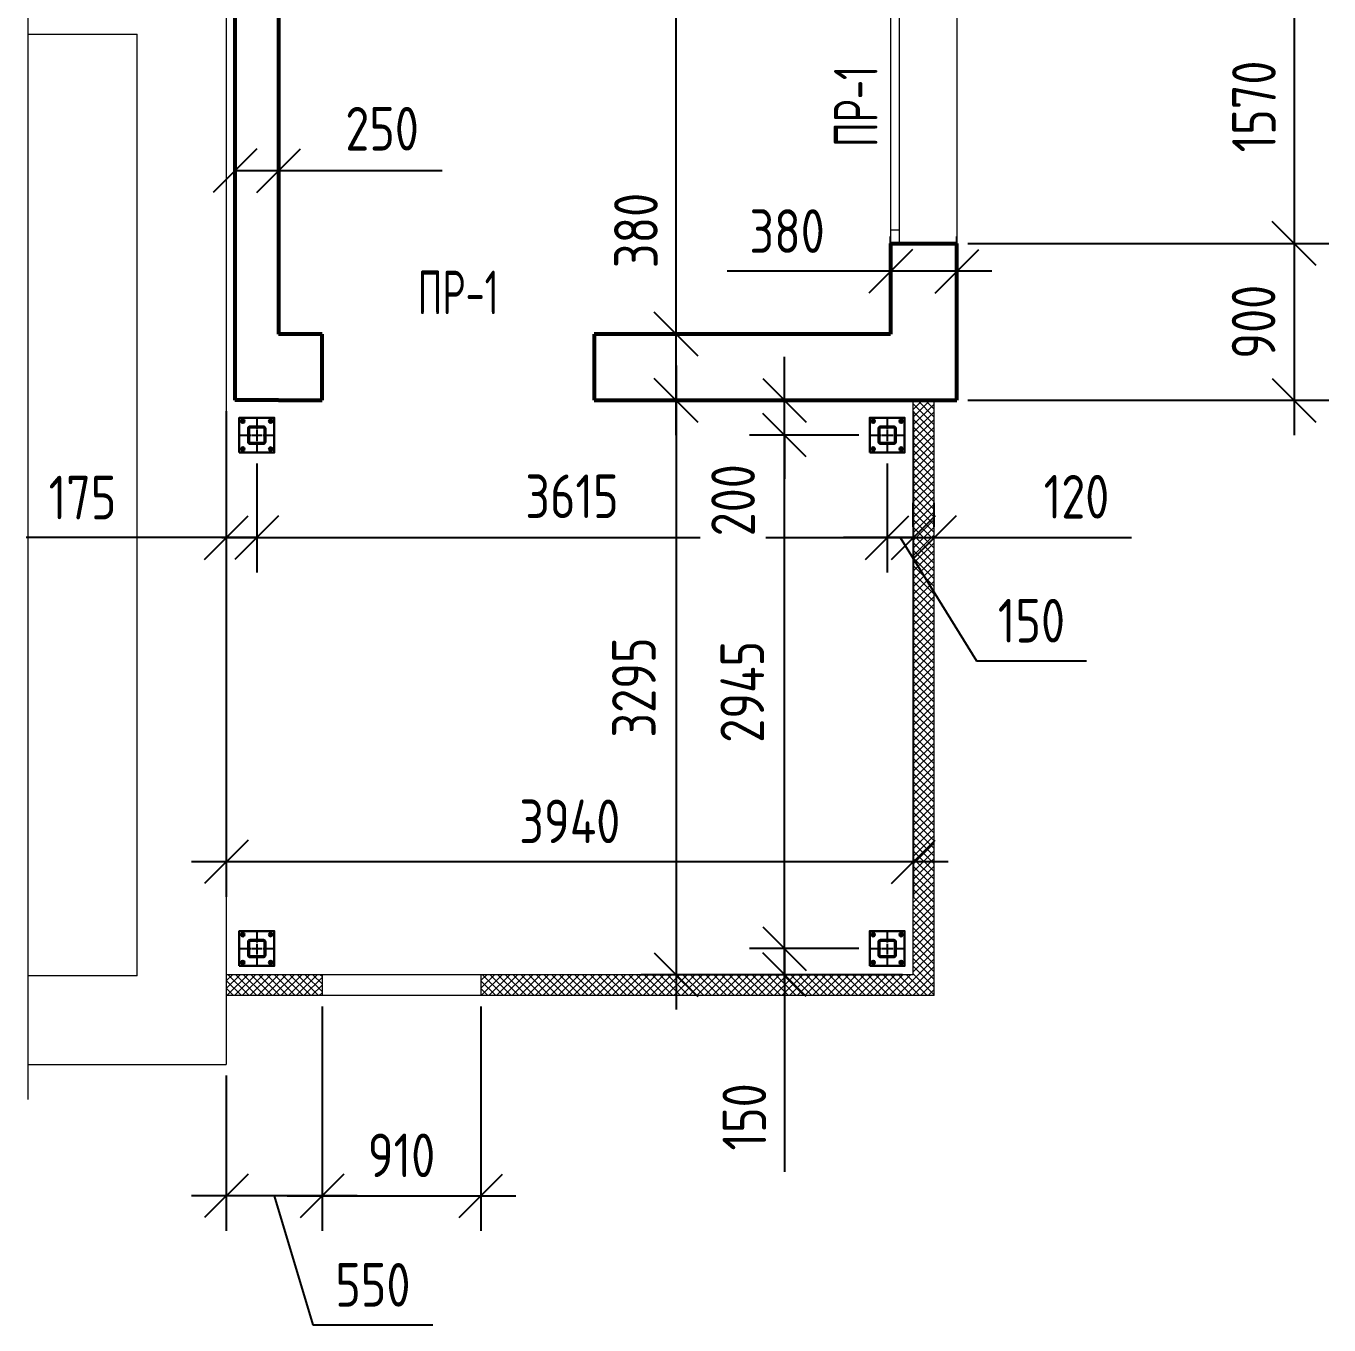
# Model space of a CAD drawing. Header units: millimetres. Extents: x -112594 to 313336, y -1917 to 255843.
# Drawn here: x 44879 to 52351, y 214864 to 222314 of the extents above; entities that cross this region are included whole.
import ezdxf
from ezdxf.enums import TextEntityAlignment as Align

# ---------------------------------------------------------------- set-up
doc = ezdxf.new("R2010")
doc.units = ezdxf.units.MM
doc.header["$MEASUREMENT"] = 0
doc.linetypes.add('CENTER', pattern=[50.8, 31.75, -6.35, 6.35, -6.35])
doc.linetypes.add('ГОСТ 2.303 5', pattern=[24, 20, -1.5, 1, -1.5])
for name, color, linetype, lineweight in [('Кирпич силикат', 31, 'Continuous', 53), ('МЕТАЛЛ-25', 122, 'Continuous', 30), ('Окна ARCHICAD_Ном._пера__1', 7, 'Continuous', 13), ('ОСИ', 211, 'CENTER', 15), ('размеры', 4, 'Continuous', 15), ('текст', 1, 'Continuous', 25), ('тонкая', 4, 'Continuous', 20)]:
    doc.layers.add(name, color=color, linetype=linetype, lineweight=lineweight)
doc.styles.add('ГОСТ 2.304', font='CS_Gost2304.shx')
doc.dimstyles.new('СПДС', dxfattribs={"dimscale": 100, "dimtxt": 2.5, "dimasz": 2.5, "dimexe": 2, "dimexo": 0.625, "dimgap": 1, "dimtad": 1, "dimdec": 0, "dimtxsty": 'ГОСТ 2.304', "dimblk": 'OBLIQUE', "dimblk1": 'OBLIQUE', "dimblk2": 'OBLIQUE', "dimcen": 2.5, "dimdle": 2, "dimadec": 0, "dimazin": 2, "dimtfac": 0.75, "dimtdec": 4, "dimtmove": 1, "dimatfit": 3, "dimfxl": 1, "dimtfill": 1, "dimtolj": 1, "dimarcsym": 1})

# ---------------------------------------------------------------- blocks, each defined once
blk = doc.blocks.new('Окно 21')
at = {"layer": 'Окна ARCHICAD_Ном._пера__1', "color": 7, "linetype": 'Continuous', "lineweight": 13}
for p, q in [((-785, 0), (785, 0)), ((-785, 0), (-710, 0)), ((-785, 0), (-785, -50)), ((-785, 0), (-785, -50)), ((-710, 0), (-710, -50)), ((-710, 0), (710, 0)), ((710, -50), (710, 0)), ((710, 0), (785, 0)), ((785, 0), (785, -50)), ((785, 0), (785, -50)), ((-710, -50), (-785, -50)), ((-785, -50), (-785, -380)), ((710, -50), (-710, -50)), ((785, -50), (710, -50)), ((785, -50), (785, -380)), ((-785, -380), (785, -380))]:
    blk.add_line(p, q, dxfattribs=at)
blk = doc.blocks.new('_Oblique')
at = {"color": 0, "linetype": 'ByBlock', "lineweight": -2}
blk.add_line((-0.5, -0.5), (0.5, 0.5), dxfattribs=at)
blk = doc.blocks.new('*D266')
at = {"layer": 'размеры', "color": 0, "lineweight": -2, "ltscale": 100, "transparency": 16777216}
for p, q in [((52150.6, 222837.9), (52150.6, 220867.9)), ((50279.8, 222637.9), (52350.6, 222637.9)), ((50279.8, 221067.9), (52350.6, 221067.9))]:
    blk.add_line(p, q, dxfattribs=at)
at = {"layer": 'размеры', "color": 0, "lineweight": -2, "ltscale": 100, "transparency": 16777216, "xscale": 250, "yscale": 250, "zscale": 250}
for p, rotation in [((52150.6, 222637.9), 90), ((52150.6, 221067.9), 270)]:
    blk.add_blockref('_Oblique', p, dxfattribs=dict(at, rotation=rotation))
at = {"layer": 'размеры', "color": 0, "ltscale": 100, "transparency": 16777216, "insert": (51920.4, 221852.9), "char_height": 250, "attachment_point": 5, "rotation": 90, "style": 'ГОСТ 2.304', "bg_fill": 3, "box_fill_scale": 1.25, "bg_fill_color": 256, "bg_fill_true_color": 13158600, "bg_fill_transparency": 0}
blk.add_mtext('\\A1;1570', dxfattribs=at)
blk = doc.blocks.new('*D267')
at = {"layer": 'размеры', "color": 0, "lineweight": -2, "ltscale": 100, "transparency": 16777216}
for p, q in [((52150.6, 221267.9), (52150.6, 219967.9)), ((50279.8, 221067.9), (52350.6, 221067.9)), ((50279.8, 220167.9), (52350.6, 220167.9))]:
    blk.add_line(p, q, dxfattribs=at)
at = {"layer": 'размеры', "color": 0, "lineweight": -2, "ltscale": 100, "transparency": 16777216, "xscale": 250, "yscale": 250, "zscale": 250}
for p, rotation in [((52150.6, 221067.9), 90), ((52150.6, 220167.9), 270)]:
    blk.add_blockref('_Oblique', p, dxfattribs=dict(at, rotation=rotation))
at = {"layer": 'размеры', "color": 0, "ltscale": 100, "transparency": 16777216, "insert": (51918.3, 220617.9), "char_height": 250, "attachment_point": 5, "rotation": 90, "style": 'ГОСТ 2.304', "bg_fill": 3, "box_fill_scale": 1.25, "bg_fill_color": 256, "bg_fill_true_color": 13158600, "bg_fill_transparency": 0}
blk.add_mtext('\\A1;900', dxfattribs=at)
blk = doc.blocks.new('*D271')
at = {"layer": 'размеры', "color": 0, "lineweight": -2, "ltscale": 100, "transparency": 16777216}
for p, q in [((48607, 220547.9), (48607, 221485.4)), ((49774.8, 220547.9), (48407, 220547.9)), ((48607, 219967.9), (48607, 220547.9)), ((50154.8, 220167.9), (48407, 220167.9))]:
    blk.add_line(p, q, dxfattribs=at)
at = {"layer": 'размеры', "color": 0, "lineweight": -2, "ltscale": 100, "transparency": 16777216, "xscale": 250, "yscale": 250, "zscale": 250}
for p, rotation in [((48607, 220547.9), 90), ((48607, 220167.9), 270)]:
    blk.add_blockref('_Oblique', p, dxfattribs=dict(at, rotation=rotation))
at = {"layer": 'размеры', "color": 0, "ltscale": 100, "transparency": 16777216, "insert": (48376.8, 221141.7), "char_height": 250, "attachment_point": 5, "rotation": 90, "style": 'ГОСТ 2.304', "bg_fill": 3, "box_fill_scale": 1.25, "bg_fill_color": 256, "bg_fill_true_color": 13158600, "bg_fill_transparency": 0}
blk.add_mtext('\\A1;380', dxfattribs=at)
blk = doc.blocks.new('*D272')
at = {"layer": 'размеры', "color": 0, "lineweight": -2, "ltscale": 100, "transparency": 16777216}
for p, q in [((46077.3, 220610.4), (46077.3, 221685.5)), ((46327.3, 220610.4), (46327.3, 221685.5)), ((46077.3, 221485.5), (46527.3, 221485.5)), ((46327.3, 221485.5), (47264.8, 221485.5))]:
    blk.add_line(p, q, dxfattribs=at)
at = {"layer": 'размеры', "color": 0, "lineweight": -2, "ltscale": 100, "transparency": 16777216, "xscale": 250, "yscale": 250, "zscale": 250, "rotation": 180}
blk.add_blockref('_Oblique', (46077.3, 221485.5), dxfattribs=at)
at = {"layer": 'размеры', "color": 0, "lineweight": -2, "ltscale": 100, "transparency": 16777216, "xscale": 250, "yscale": 250, "zscale": 250}
blk.add_blockref('_Oblique', (46327.3, 221485.5), dxfattribs=at)
at = {"layer": 'размеры', "color": 0, "ltscale": 100, "transparency": 16777216, "insert": (46921.1, 221725.4), "char_height": 250, "attachment_point": 5, "style": 'ГОСТ 2.304', "bg_fill": 3, "box_fill_scale": 1.25, "bg_fill_color": 256, "bg_fill_true_color": 13158600, "bg_fill_transparency": 0}
blk.add_mtext('\\A1;250', dxfattribs=at)
blk = doc.blocks.new('*D273')
at = {"layer": 'размеры', "color": 0, "lineweight": -2, "ltscale": 100, "transparency": 16777216}
for p, q in [((49837.3, 220610.4), (49837.3, 221108)), ((50217.3, 220230.4), (50217.3, 221108)), ((49837.3, 220908), (48899.8, 220908)), ((50417.3, 220908), (49837.3, 220908))]:
    blk.add_line(p, q, dxfattribs=at)
at = {"layer": 'размеры', "color": 0, "lineweight": -2, "ltscale": 100, "transparency": 16777216, "xscale": 250, "yscale": 250, "zscale": 250, "rotation": 180}
blk.add_blockref('_Oblique', (49837.3, 220908), dxfattribs=at)
at = {"layer": 'размеры', "color": 0, "lineweight": -2, "ltscale": 100, "transparency": 16777216, "xscale": 250, "yscale": 250, "zscale": 250}
blk.add_blockref('_Oblique', (50217.3, 220908), dxfattribs=at)
at = {"layer": 'размеры', "color": 0, "ltscale": 100, "transparency": 16777216, "insert": (49243.6, 221138.2), "char_height": 250, "attachment_point": 5, "style": 'ГОСТ 2.304', "bg_fill": 3, "box_fill_scale": 1.25, "bg_fill_color": 256, "bg_fill_true_color": 13158600, "bg_fill_transparency": 0}
blk.add_mtext('\\A1;380', dxfattribs=at)
blk = doc.blocks.new('A$C7B9B0E34')
at = {"layer": 'МЕТАЛЛ-25', "ltscale": 100, "extrusion": (0, 0, -1)}
for p, q in [((-86.5, 83.8), (-80, 87.5)), ((-86.5, 83.8), (-86.5, 76.2)), ((-80, 72.5), (-86.5, 76.2)), ((-81.8, 80.8), (-83.4, 80.8)), ((-83.4, 79.2), (-81.8, 79.2)), ((-81.8, 80.8), (-78.2, 80.8)), ((-81.8, 79.2), (-78.2, 79.2)), ((-73.5, 83.8), (-80, 87.5)), ((-80, 72.5), (-73.5, 76.2)), ((-76.6, 80.8), (-78.2, 80.8)), ((-78.2, 79.2), (-76.6, 79.2)), ((-73.5, 83.8), (-73.5, 76.2)), ((73.5, 83.8), (80, 87.5)), ((73.5, 83.8), (73.5, 76.2)), ((80, 72.5), (73.5, 76.2)), ((78.2, 80.8), (76.6, 80.8)), ((76.6, 79.2), (78.2, 79.2)), ((78.2, 80.8), (81.8, 80.8)), ((78.2, 79.2), (81.8, 79.2)), ((86.5, 83.8), (80, 87.5)), ((80, 72.5), (86.5, 76.2)), ((83.4, 80.8), (81.8, 80.8)), ((81.8, 79.2), (83.4, 79.2)), ((86.5, 83.8), (86.5, 76.2)), ((-86.5, -76.2), (-80, -72.5)), ((-73.5, -76.2), (-80, -72.5)), ((73.5, -76.2), (80, -72.5)), ((86.5, -76.2), (80, -72.5)), ((-86.5, -76.2), (-86.5, -83.8)), ((-80, -87.5), (-86.5, -83.8)), ((-81.8, -79.2), (-83.4, -79.2)), ((-83.4, -80.8), (-81.8, -80.8)), ((-81.8, -79.2), (-78.2, -79.2)), ((-81.8, -80.8), (-78.2, -80.8)), ((-80, -87.5), (-73.5, -83.8)), ((-76.6, -79.2), (-78.2, -79.2)), ((-78.2, -80.8), (-76.6, -80.8)), ((-73.5, -76.2), (-73.5, -83.8)), ((73.5, -76.2), (73.5, -83.8)), ((80, -87.5), (73.5, -83.8)), ((78.2, -79.2), (76.6, -79.2)), ((76.6, -80.8), (78.2, -80.8)), ((78.2, -79.2), (81.8, -79.2)), ((78.2, -80.8), (81.8, -80.8)), ((80, -87.5), (86.5, -83.8)), ((83.4, -79.2), (81.8, -79.2)), ((81.8, -80.8), (83.4, -80.8)), ((86.5, -76.2), (86.5, -83.8))]:
    blk.add_line(p, q, dxfattribs=at)
at = {"layer": 'МЕТАЛЛ-25', "linetype": 'Continuous', "ltscale": 100}
for p, q in [((-50, -38), (-50, 38)), ((-44, -38), (-44, 38)), ((-38, 50), (38, 50)), ((-38, 44), (38, 44)), ((44, 38), (44, -38)), ((50, 38), (50, -38)), ((38, -44), (-38, -44)), ((38, -50), (-38, -50))]:
    blk.add_line(p, q, dxfattribs=at)
at = {"layer": 'МЕТАЛЛ-25', "ltscale": 100}
blk.add_lwpolyline([(-100, -100), (100, -100), (100, 100), (-100, 100)], close=True, dxfattribs=at)
for centre, radius, start, end in [((-80, 80), 10, 0, 180), ((-80, 80), 10, 180, 0), ((-80, 80), 3.88, 0, 180), ((-80, 80), 3.88, 180, 0), ((-80, 80), 3.5, 166.78699, 193.21301), ((-80, 80), 3.31, 344.99999, 255), ((-80, 80), 2, 23.57815, 156.42185), ((-80, 80), 2, 203.57815, 336.42185), ((-80, 80), 3.5, 346.78699, 13.21301), ((80, 80), 10, 0, 180), ((80, 80), 10, 180, 0), ((80, 80), 3.88, 0, 180), ((80, 80), 3.88, 180, 0), ((80, 80), 3.5, 166.78699, 193.21301), ((80, 80), 3.31, 344.99999, 255), ((80, 80), 2, 23.57815, 156.42185), ((80, 80), 2, 203.57815, 336.42185), ((80, 80), 3.5, 346.78699, 13.21301), ((-80, -80), 10, 0, 180), ((80, -80), 10, 0, 180), ((-80, -80), 10, 180, 0), ((-80, -80), 3.88, 0, 180), ((-80, -80), 3.88, 180, 0), ((-80, -80), 3.5, 166.78699, 193.21301), ((-80, -80), 3.31, 344.99999, 255), ((-80, -80), 2, 23.57815, 156.42185), ((-80, -80), 2, 203.57815, 336.42185), ((-80, -80), 3.5, 346.78699, 13.21301), ((80, -80), 10, 180, 0), ((80, -80), 3.88, 0, 180), ((80, -80), 3.88, 180, 0), ((80, -80), 3.5, 166.78699, 193.21301), ((80, -80), 3.31, 344.99999, 255), ((80, -80), 2, 23.57815, 156.42185), ((80, -80), 2, 203.57815, 336.42185), ((80, -80), 3.5, 346.78699, 13.21301)]:
    blk.add_arc(centre, radius, start, end, dxfattribs=at)
at = {"layer": 'МЕТАЛЛ-25', "linetype": 'Continuous', "ltscale": 100}
for centre, radius, start, end in [((-38, 38), 12, 90, 180), ((-38, 38), 6, 90, 180), ((38, 38), 12, 0, 90), ((38, 38), 6, 0, 90), ((-38, -38), 12, 180, 270), ((-38, -38), 6, 180, 270), ((38, -38), 6, 270, 0), ((38, -38), 12, 270, 0)]:
    blk.add_arc(centre, radius, start, end, dxfattribs=at)
at = {"layer": 'ОСИ', "linetype": 'ГОСТ 2.303 5', "lineweight": 25, "extrusion": (0, 0, -1)}
for p, q in [((-68, 80), (-92, 80)), ((-80, 68), (-80, 92)), ((92, 80), (68, 80)), ((80, 68), (80, 92)), ((-80, -92), (-80, -68)), ((80, -92), (80, -68)), ((-68, -80), (-92, -80)), ((92, -80), (68, -80))]:
    blk.add_line(p, q, dxfattribs=at)
at = {"layer": 'ОСИ', "linetype": 'ГОСТ 2.303 5', "lineweight": 25, "ltscale": 3}
for p, q in [((0, 100), (0, -100)), ((-100, 0), (100, 0))]:
    blk.add_line(p, q, dxfattribs=at)
blk = doc.blocks.new('*D478')
at = {"layer": 'размеры', "color": 0, "lineweight": -2, "ltscale": 100, "transparency": 16777216}
for p, q in [((48607, 220347.9), (48607, 227777.9)), ((49774.8, 227577.9), (48407, 227577.9)), ((49774.8, 220547.9), (48407, 220547.9))]:
    blk.add_line(p, q, dxfattribs=at)
at = {"layer": 'размеры', "color": 0, "lineweight": -2, "ltscale": 100, "transparency": 16777216, "xscale": 250, "yscale": 250, "zscale": 250}
for p, rotation in [((48607, 227577.9), 90), ((48607, 220547.9), 270)]:
    blk.add_blockref('_Oblique', p, dxfattribs=dict(at, rotation=rotation))
at = {"layer": 'размеры', "color": 0, "ltscale": 100, "transparency": 16777216, "insert": (48376.8, 224062.9), "char_height": 250, "attachment_point": 5, "rotation": 90, "style": 'ГОСТ 2.304', "bg_fill": 3, "box_fill_scale": 1.25, "bg_fill_color": 256, "bg_fill_true_color": 13158600, "bg_fill_transparency": 0}
blk.add_mtext('\\A1;7030', dxfattribs=at)
blk = doc.blocks.new('*D479')
at = {"layer": 'размеры', "color": 0, "lineweight": -2, "ltscale": 100, "transparency": 16777216}
for p, q in [((48607, 220367.9), (48607, 216672.9)), ((49904.8, 220167.9), (48407, 220167.9)), ((49904.8, 216872.9), (48407, 216872.9))]:
    blk.add_line(p, q, dxfattribs=at)
at = {"layer": 'размеры', "color": 0, "lineweight": -2, "ltscale": 100, "transparency": 16777216, "xscale": 250, "yscale": 250, "zscale": 250}
for p, rotation in [((48607, 220167.9), 90), ((48607, 216872.9), 270)]:
    blk.add_blockref('_Oblique', p, dxfattribs=dict(at, rotation=rotation))
at = {"layer": 'размеры', "color": 0, "ltscale": 100, "transparency": 16777216, "insert": (48365, 218520.4), "char_height": 250, "attachment_point": 5, "rotation": 90, "style": 'ГОСТ 2.304', "bg_fill": 3, "box_fill_scale": 1.25, "bg_fill_color": 256, "bg_fill_true_color": 13158600, "bg_fill_transparency": 0}
blk.add_mtext('\\A1;3295', dxfattribs=at)
blk = doc.blocks.new('*D480')
at = {"layer": 'размеры', "color": 0, "lineweight": -2, "ltscale": 100, "transparency": 16777216}
for p, q in [((46027.3, 220105.4), (46027.3, 217320.3)), ((49967.3, 220105.4), (49967.3, 217320.3)), ((50167.3, 217520.3), (45827.3, 217520.3))]:
    blk.add_line(p, q, dxfattribs=at)
at = {"layer": 'размеры', "color": 0, "lineweight": -2, "ltscale": 100, "transparency": 16777216, "xscale": 250, "yscale": 250, "zscale": 250, "rotation": 180}
blk.add_blockref('_Oblique', (46027.3, 217520.3), dxfattribs=at)
at = {"layer": 'размеры', "color": 0, "lineweight": -2, "ltscale": 100, "transparency": 16777216, "xscale": 250, "yscale": 250, "zscale": 250}
blk.add_blockref('_Oblique', (49967.3, 217520.3), dxfattribs=at)
at = {"layer": 'размеры', "color": 0, "ltscale": 100, "transparency": 16777216, "insert": (47997.3, 217752.5), "char_height": 250, "attachment_point": 5, "style": 'ГОСТ 2.304', "bg_fill": 3, "box_fill_scale": 1.25, "bg_fill_color": 256, "bg_fill_true_color": 13158600, "bg_fill_transparency": 0}
blk.add_mtext('\\A1;3940', dxfattribs=at)
blk = doc.blocks.new('*D481')
at = {"layer": 'размеры', "color": 0, "lineweight": -2, "ltscale": 100, "transparency": 16777216}
for p, q in [((46577.3, 216690.4), (46577.3, 215404.5)), ((46027.3, 216294.4), (46027.3, 215404.5)), ((46777.3, 215604.5), (45827.3, 215604.5)), ((46302.3, 215604.5), (46524.5, 214863.9)), ((46524.5, 214863.9), (47212, 214863.9))]:
    blk.add_line(p, q, dxfattribs=at)
at = {"layer": 'размеры', "color": 0, "lineweight": -2, "ltscale": 100, "transparency": 16777216, "xscale": 250, "yscale": 250, "zscale": 250, "rotation": 180}
blk.add_blockref('_Oblique', (46027.3, 215604.5), dxfattribs=at)
at = {"layer": 'размеры', "color": 0, "lineweight": -2, "ltscale": 100, "transparency": 16777216, "xscale": 250, "yscale": 250, "zscale": 250}
blk.add_blockref('_Oblique', (46577.3, 215604.5), dxfattribs=at)
at = {"layer": 'размеры', "color": 0, "ltscale": 100, "transparency": 16777216, "insert": (46868.2, 215094.1), "char_height": 250, "attachment_point": 5, "style": 'ГОСТ 2.304', "bg_fill": 3, "box_fill_scale": 1.25, "bg_fill_color": 256, "bg_fill_true_color": 13158600, "bg_fill_transparency": 0}
blk.add_mtext('\\A1;550', dxfattribs=at)
blk = doc.blocks.new('*D482')
at = {"layer": 'размеры', "color": 0, "lineweight": -2, "ltscale": 100, "transparency": 16777216}
for p, q in [((46577.3, 216690.4), (46577.3, 215404.5)), ((47487.3, 216690.4), (47487.3, 215404.5)), ((46377.3, 215604.5), (47687.3, 215604.5))]:
    blk.add_line(p, q, dxfattribs=at)
at = {"layer": 'размеры', "color": 0, "lineweight": -2, "ltscale": 100, "transparency": 16777216, "xscale": 250, "yscale": 250, "zscale": 250, "rotation": 180}
blk.add_blockref('_Oblique', (46577.3, 215604.5), dxfattribs=at)
at = {"layer": 'размеры', "color": 0, "lineweight": -2, "ltscale": 100, "transparency": 16777216, "xscale": 250, "yscale": 250, "zscale": 250}
blk.add_blockref('_Oblique', (47487.3, 215604.5), dxfattribs=at)
at = {"layer": 'размеры', "color": 0, "ltscale": 100, "transparency": 16777216, "insert": (47032.3, 215836.7), "char_height": 250, "attachment_point": 5, "style": 'ГОСТ 2.304', "bg_fill": 3, "box_fill_scale": 1.25, "bg_fill_color": 256, "bg_fill_true_color": 13158600, "bg_fill_transparency": 0}
blk.add_mtext('\\A1;910', dxfattribs=at)
blk = doc.blocks.new('*D484')
at = {"layer": 'размеры', "color": 0, "lineweight": -2, "ltscale": 100, "transparency": 16777216}
for p, q in [((46027.3, 219805.4), (46027.3, 219179.8)), ((46202.3, 219805.4), (46202.3, 219179.8)), ((46027.3, 219379.8), (44879.5, 219379.8)), ((46202.3, 219379.8), (46027.3, 219379.8)), ((46202.3, 219379.8), (46452.3, 219379.8))]:
    blk.add_line(p, q, dxfattribs=at)
at = {"layer": 'размеры', "color": 0, "lineweight": -2, "ltscale": 100, "transparency": 16777216, "xscale": 250, "yscale": 250, "zscale": 250}
blk.add_blockref('_Oblique', (46027.3, 219379.8), dxfattribs=at)
at = {"layer": 'размеры', "color": 0, "lineweight": -2, "ltscale": 100, "transparency": 16777216, "xscale": 250, "yscale": 250, "zscale": 250, "rotation": 180}
blk.add_blockref('_Oblique', (46202.3, 219379.8), dxfattribs=at)
at = {"layer": 'размеры', "color": 0, "ltscale": 100, "transparency": 16777216, "insert": (45203.4, 219609.9), "char_height": 250, "attachment_point": 5, "style": 'ГОСТ 2.304', "bg_fill": 3, "box_fill_scale": 1.25, "bg_fill_color": 256, "bg_fill_true_color": 13158600, "bg_fill_transparency": 0}
blk.add_mtext('\\A1;175', dxfattribs=at)
blk = doc.blocks.new('*D485')
at = {"layer": 'размеры', "color": 0, "lineweight": -2, "ltscale": 100, "transparency": 16777216}
for p, q in [((46202.3, 219805.4), (46202.3, 219179.8)), ((49817.3, 219805.4), (49817.3, 219179.8)), ((46002.3, 219379.8), (50017.3, 219379.8))]:
    blk.add_line(p, q, dxfattribs=at)
at = {"layer": 'размеры', "color": 0, "lineweight": -2, "ltscale": 100, "transparency": 16777216, "xscale": 250, "yscale": 250, "zscale": 250, "rotation": 180}
blk.add_blockref('_Oblique', (46202.3, 219379.8), dxfattribs=at)
at = {"layer": 'размеры', "color": 0, "lineweight": -2, "ltscale": 100, "transparency": 16777216, "xscale": 250, "yscale": 250, "zscale": 250}
blk.add_blockref('_Oblique', (49817.3, 219379.8), dxfattribs=at)
at = {"layer": 'размеры', "color": 0, "ltscale": 100, "transparency": 16777216, "insert": (48009.8, 219617.2), "char_height": 250, "attachment_point": 5, "style": 'ГОСТ 2.304', "bg_fill": 3, "box_fill_scale": 1.25, "bg_fill_color": 256, "bg_fill_true_color": 13158600, "bg_fill_transparency": 0}
blk.add_mtext('\\A1;3615', dxfattribs=at)
blk = doc.blocks.new('*D486')
at = {"layer": 'размеры', "color": 0, "lineweight": -2, "ltscale": 100, "transparency": 16777216}
for p, q in [((49817.3, 219805.4), (49817.3, 219179.8)), ((49967.3, 219805.4), (49967.3, 219179.8)), ((49817.3, 219379.8), (49567.3, 219379.8)), ((49817.3, 219379.8), (49967.3, 219379.8)), ((49817.3, 219379.8), (49967.3, 219379.8)), ((49892.3, 219379.8), (50328.9, 218673.2)), ((49967.3, 219379.8), (50217.3, 219379.8)), ((50328.9, 218673.2), (50960.2, 218673.2))]:
    blk.add_line(p, q, dxfattribs=at)
at = {"layer": 'размеры', "color": 0, "lineweight": -2, "ltscale": 100, "transparency": 16777216, "xscale": 250, "yscale": 250, "zscale": 250}
blk.add_blockref('_Oblique', (49817.3, 219379.8), dxfattribs=at)
at = {"layer": 'размеры', "color": 0, "lineweight": -2, "ltscale": 100, "transparency": 16777216, "xscale": 250, "yscale": 250, "zscale": 250, "rotation": 180}
blk.add_blockref('_Oblique', (49967.3, 219379.8), dxfattribs=at)
at = {"layer": 'размеры', "color": 0, "ltscale": 100, "transparency": 16777216, "insert": (50644.6, 218903.4), "char_height": 250, "attachment_point": 5, "style": 'ГОСТ 2.304', "bg_fill": 3, "box_fill_scale": 1.25, "bg_fill_color": 256, "bg_fill_true_color": 13158600, "bg_fill_transparency": 0}
blk.add_mtext('\\A1;150', dxfattribs=at)
blk = doc.blocks.new('*D487')
at = {"layer": 'размеры', "color": 0, "lineweight": -2, "ltscale": 100, "transparency": 16777216}
for p, q in [((49967.3, 219442.3), (49967.3, 219579.8)), ((50087.3, 219442.3), (50087.3, 219579.8)), ((49967.3, 219379.8), (49717.3, 219379.8)), ((49967.3, 219379.8), (50087.3, 219379.8)), ((50087.3, 219379.8), (51218.6, 219379.8))]:
    blk.add_line(p, q, dxfattribs=at)
at = {"layer": 'размеры', "color": 0, "lineweight": -2, "ltscale": 100, "transparency": 16777216, "xscale": 250, "yscale": 250, "zscale": 250}
blk.add_blockref('_Oblique', (49967.3, 219379.8), dxfattribs=at)
at = {"layer": 'размеры', "color": 0, "lineweight": -2, "ltscale": 100, "transparency": 16777216, "xscale": 250, "yscale": 250, "zscale": 250, "rotation": 180}
blk.add_blockref('_Oblique', (50087.3, 219379.8), dxfattribs=at)
at = {"layer": 'размеры', "color": 0, "ltscale": 100, "transparency": 16777216, "insert": (50902.9, 219614.5), "char_height": 250, "attachment_point": 5, "style": 'ГОСТ 2.304', "bg_fill": 3, "box_fill_scale": 1.25, "bg_fill_color": 256, "bg_fill_true_color": 13158600, "bg_fill_transparency": 0}
blk.add_mtext('\\A1;120', dxfattribs=at)
blk = doc.blocks.new('*D488')
at = {"layer": 'размеры', "color": 0, "lineweight": -2, "ltscale": 100, "transparency": 16777216}
for p, q in [((49228.4, 217022.9), (49228.4, 217272.9)), ((49654.8, 217022.9), (49028.4, 217022.9)), ((49228.4, 217022.9), (49228.4, 216872.9)), ((49654.8, 216872.9), (49028.4, 216872.9)), ((49228.4, 216872.9), (49228.4, 215741.7))]:
    blk.add_line(p, q, dxfattribs=at)
at = {"layer": 'размеры', "color": 0, "lineweight": -2, "ltscale": 100, "transparency": 16777216, "xscale": 250, "yscale": 250, "zscale": 250}
for p, rotation in [((49228.4, 217022.9), 270), ((49228.4, 216872.9), 90)]:
    blk.add_blockref('_Oblique', p, dxfattribs=dict(at, rotation=rotation))
at = {"layer": 'размеры', "color": 0, "ltscale": 100, "transparency": 16777216, "insert": (48998.3, 216057.3), "char_height": 250, "attachment_point": 5, "rotation": 90, "style": 'ГОСТ 2.304', "bg_fill": 3, "box_fill_scale": 1.25, "bg_fill_color": 256, "bg_fill_true_color": 13158600, "bg_fill_transparency": 0}
blk.add_mtext('\\A1;150', dxfattribs=at)
blk = doc.blocks.new('*D489')
at = {"layer": 'размеры', "color": 0, "lineweight": -2, "ltscale": 100, "transparency": 16777216}
for p, q in [((49228.4, 216822.9), (49228.4, 220167.9)), ((49654.8, 219967.9), (49028.4, 219967.9)), ((49654.8, 217022.9), (49028.4, 217022.9))]:
    blk.add_line(p, q, dxfattribs=at)
at = {"layer": 'размеры', "color": 0, "lineweight": -2, "ltscale": 100, "transparency": 16777216, "xscale": 250, "yscale": 250, "zscale": 250}
for p, rotation in [((49228.4, 219967.9), 90), ((49228.4, 217022.9), 270)]:
    blk.add_blockref('_Oblique', p, dxfattribs=dict(at, rotation=rotation))
at = {"layer": 'размеры', "color": 0, "ltscale": 100, "transparency": 16777216, "insert": (48986.5, 218495.4), "char_height": 250, "attachment_point": 5, "rotation": 90, "style": 'ГОСТ 2.304', "bg_fill": 3, "box_fill_scale": 1.25, "bg_fill_color": 256, "bg_fill_true_color": 13158600, "bg_fill_transparency": 0}
blk.add_mtext('\\A1;2945', dxfattribs=at)
blk = doc.blocks.new('*D490')
at = {"layer": 'размеры', "color": 0, "lineweight": -2, "ltscale": 100, "transparency": 16777216}
for p, q in [((49228.4, 220167.9), (49228.4, 220417.9)), ((49654.8, 220167.9), (49028.4, 220167.9)), ((49228.4, 219967.9), (49228.4, 220167.9)), ((49654.8, 219967.9), (49028.4, 219967.9)), ((49228.4, 219967.9), (49228.4, 219717.9))]:
    blk.add_line(p, q, dxfattribs=at)
at = {"layer": 'размеры', "color": 0, "lineweight": -2, "ltscale": 100, "transparency": 16777216, "xscale": 250, "yscale": 250, "zscale": 250, "rotation": 270}
blk.add_blockref('_Oblique', (49228.4, 220167.9), dxfattribs=at)
at = {"layer": 'размеры', "color": 0, "ltscale": 100, "transparency": 16777216, "insert": (48933.8, 219594.4), "char_height": 250, "attachment_point": 5, "rotation": 90, "style": 'ГОСТ 2.304', "bg_fill": 3, "box_fill_scale": 1.25, "bg_fill_color": 256, "bg_fill_true_color": 13158600, "bg_fill_transparency": 0}
blk.add_mtext('\\A1;200', dxfattribs=at)
at = {"layer": 'размеры', "color": 0, "lineweight": -2, "ltscale": 100, "transparency": 16777216, "xscale": 250, "yscale": 250, "zscale": 250, "rotation": 90}
blk.add_blockref('_Oblique', (49228.4, 219967.9), dxfattribs=at)

msp = doc.modelspace()

# ---------------------------------------------------------------- linework, layer by layer
at = {"layer": 'Кирпич силикат', "ltscale": 20}
for p, q in [((46077.30874, 227957.93332), (46077.30874, 220167.93332)), ((46327.30874, 225282.93332), (46327.30874, 220547.93332)), ((49837.30874, 221067.93332), (49887.30874, 221067.93332)), ((49887.30874, 221067.93332), (50217.30874, 221067.93332)), ((46577.30874, 220547.93332), (46327.30874, 220547.93332)), ((46577.30874, 220167.93332), (46577.30874, 220547.93332)), ((48137.30874, 220547.93332), (48137.30874, 220167.93332)), ((46327.30874, 220167.93332), (46077.30874, 220167.93332)), ((46327.30874, 220167.93332), (46577.30874, 220167.93332))]:
    msp.add_line(p, q, dxfattribs=at)
at = {"layer": 'Кирпич силикат', "lineweight": 15, "ltscale": 40}
msp.add_line((45517.31911, 216866.91375), (45517.31911, 222266.91373), dxfattribs=at)
at = {"layer": 'Кирпич силикат', "lineweight": 15, "ltscale": 40, "flags": 128}
for points in [[(44892.36618, 222266.91373), (45517.31911, 222266.91373)], [(45517.31914, 216866.91373), (44892.36618, 216866.91373)], [(44892.36618, 216356.91373), (46027.31914, 216356.91373)]]:
    msp.add_lwpolyline(points, dxfattribs=at)
at = {"layer": 'Кирпич силикат', "ltscale": 20, "flags": 128}
for points in [[(49837.30874, 221067.93331), (49837.30874, 220547.93332)], [(50217.30874, 220167.93332), (50217.30874, 221067.9333)], [(49837.30874, 220547.93332), (48137.30874, 220547.93332)], [(48137.30874, 220167.93332), (50217.30874, 220167.93332)]]:
    msp.add_lwpolyline(points, dxfattribs=at)
at = {"layer": 'МЕТАЛЛ-25', "ltscale": 100, "extrusion": (0, 0, -1)}
for p, q in [((46115.80874, 217106.68609), (46122.30874, 217110.43887)), ((46128.80874, 217106.68609), (46122.30874, 217110.43887)), ((46275.80874, 217106.68609), (46282.30874, 217110.43887)), ((46288.80874, 217106.68609), (46282.30874, 217110.43887)), ((46115.80874, 217106.68609), (46115.80874, 217099.18054)), ((46122.30874, 217095.42776), (46115.80874, 217099.18054)), ((46120.47571, 217103.73332), (46118.90139, 217103.73332)), ((46118.90139, 217102.13332), (46120.47571, 217102.13332)), ((46120.47571, 217103.73332), (46124.14177, 217103.73332)), ((46120.47571, 217102.13332), (46124.14177, 217102.13332)), ((46122.30874, 217095.42776), (46128.80874, 217099.18054)), ((46125.71608, 217103.73332), (46124.14177, 217103.73332)), ((46124.14177, 217102.13332), (46125.71608, 217102.13332)), ((46128.80874, 217106.68609), (46128.80874, 217099.18054)), ((46275.80874, 217106.68609), (46275.80874, 217099.18054)), ((46282.30874, 217095.42776), (46275.80874, 217099.18054)), ((46280.47571, 217103.73332), (46278.90139, 217103.73332)), ((46278.90139, 217102.13332), (46280.47571, 217102.13332)), ((46280.47571, 217103.73332), (46284.14177, 217103.73332)), ((46280.47571, 217102.13332), (46284.14177, 217102.13332)), ((46282.30874, 217095.42776), (46288.80874, 217099.18054)), ((46285.71608, 217103.73332), (46284.14177, 217103.73332)), ((46284.14177, 217102.13332), (46285.71608, 217102.13332)), ((46288.80874, 217106.68609), (46288.80874, 217099.18054)), ((46115.80874, 216946.68609), (46122.30874, 216950.43887)), ((46115.80874, 216946.68609), (46115.80874, 216939.18054)), ((46122.30874, 216935.42776), (46115.80874, 216939.18054)), ((46120.47571, 216943.73332), (46118.90139, 216943.73332)), ((46118.90139, 216942.13332), (46120.47571, 216942.13332)), ((46120.47571, 216943.73332), (46124.14177, 216943.73332)), ((46120.47571, 216942.13332), (46124.14177, 216942.13332)), ((46128.80874, 216946.68609), (46122.30874, 216950.43887)), ((46122.30874, 216935.42776), (46128.80874, 216939.18054)), ((46125.71608, 216943.73332), (46124.14177, 216943.73332)), ((46124.14177, 216942.13332), (46125.71608, 216942.13332)), ((46128.80874, 216946.68609), (46128.80874, 216939.18054)), ((46275.80874, 216946.68609), (46282.30874, 216950.43887)), ((46275.80874, 216946.68609), (46275.80874, 216939.18054)), ((46282.30874, 216935.42776), (46275.80874, 216939.18054)), ((46280.47571, 216943.73332), (46278.90139, 216943.73332)), ((46278.90139, 216942.13332), (46280.47571, 216942.13332)), ((46280.47571, 216943.73332), (46284.14177, 216943.73332)), ((46280.47571, 216942.13332), (46284.14177, 216942.13332)), ((46288.80874, 216946.68609), (46282.30874, 216950.43887)), ((46282.30874, 216935.42776), (46288.80874, 216939.18054)), ((46285.71608, 216943.73332), (46284.14177, 216943.73332)), ((46284.14177, 216942.13332), (46285.71608, 216942.13332)), ((46288.80874, 216946.68609), (46288.80874, 216939.18054))]:
    msp.add_line(p, q, dxfattribs=at)
at = {"layer": 'МЕТАЛЛ-25', "linetype": 'Continuous', "ltscale": 100}
for p, q in [((46152.30874, 216984.93332), (46152.30874, 217060.93332)), ((46158.30874, 216984.93332), (46158.30874, 217060.93332)), ((46164.30874, 217072.93332), (46240.30874, 217072.93332)), ((46164.30874, 217066.93332), (46240.30874, 217066.93332)), ((46246.30874, 217060.93332), (46246.30874, 216984.93332)), ((46252.30874, 217060.93332), (46252.30874, 216984.93332)), ((46240.30874, 216978.93332), (46164.30874, 216978.93332)), ((46240.30874, 216972.93332), (46164.30874, 216972.93332))]:
    msp.add_line(p, q, dxfattribs=at)
at = {"layer": 'МЕТАЛЛ-25', "ltscale": 100}
msp.add_lwpolyline([(46102.30874, 216922.93332), (46302.30874, 216922.93332), (46302.30874, 217122.93332), (46102.30874, 217122.93332)], close=True, dxfattribs=at)
for centre, radius, start, end in [((46122.30874, 217102.93332), 10, 0, 180), ((46282.30874, 217102.93332), 10, 0, 180), ((46122.30874, 217102.93332), 10, 180, 0), ((46122.30874, 217102.93332), 3.88, 0, 180), ((46122.30874, 217102.93332), 3.88, 180, 0), ((46122.30873, 217102.93332), 3.49999, 166.786990314, 193.213009686), ((46122.30874, 217102.93332), 3.3095, 344.999988607, 255.000003295), ((46122.30874, 217102.93332), 2, 23.578152065, 156.421847935), ((46122.30874, 217102.93332), 2, 203.578152065, 336.421847935), ((46122.30875, 217102.93332), 3.49999, 346.786990314, 13.213009686), ((46282.30874, 217102.93332), 10, 180, 0), ((46282.30874, 217102.93332), 3.88, 0, 180), ((46282.30874, 217102.93332), 3.88, 180, 0), ((46282.30873, 217102.93332), 3.49999, 166.786990314, 193.213009686), ((46282.30874, 217102.93332), 3.3095, 344.999988607, 255.000003295), ((46282.30874, 217102.93332), 2, 23.578152065, 156.421847935), ((46282.30874, 217102.93332), 2, 203.578152065, 336.421847935), ((46282.30875, 217102.93332), 3.49999, 346.786990314, 13.213009686), ((46122.30874, 216942.93332), 10, 0, 180), ((46122.30874, 216942.93332), 10, 180, 0), ((46122.30874, 216942.93332), 3.88, 0, 180), ((46122.30874, 216942.93332), 3.88, 180, 0), ((46122.30873, 216942.93332), 3.49999, 166.786990314, 193.213009686), ((46122.30874, 216942.93332), 3.3095, 344.999988607, 255.000003295), ((46122.30874, 216942.93332), 2, 23.578152065, 156.421847935), ((46122.30874, 216942.93332), 2, 203.578152065, 336.421847935), ((46122.30875, 216942.93332), 3.49999, 346.786990314, 13.213009686), ((46282.30874, 216942.93332), 10, 0, 180), ((46282.30874, 216942.93332), 10, 180, 0), ((46282.30874, 216942.93332), 3.88, 0, 180), ((46282.30874, 216942.93332), 3.88, 180, 0), ((46282.30873, 216942.93332), 3.49999, 166.786990314, 193.213009686), ((46282.30874, 216942.93332), 3.3095, 344.999988607, 255.000003295), ((46282.30874, 216942.93332), 2, 23.578152065, 156.421847935), ((46282.30874, 216942.93332), 2, 203.578152065, 336.421847935), ((46282.30875, 216942.93332), 3.49999, 346.786990314, 13.213009686)]:
    msp.add_arc(centre, radius, start, end, dxfattribs=at)
at = {"layer": 'МЕТАЛЛ-25', "linetype": 'Continuous', "ltscale": 100}
for centre, radius, start, end in [((46164.30874, 217060.93332), 12, 90, 180), ((46164.30874, 217060.93332), 6, 90, 180), ((46240.30874, 217060.93332), 12, 0, 90), ((46240.30874, 217060.93332), 6, 0, 90), ((46164.30874, 216984.93332), 12, 180, 270), ((46164.30874, 216984.93332), 6, 180, 270), ((46240.30874, 216984.93332), 6, 270, 0), ((46240.30874, 216984.93332), 12, 270, 0)]:
    msp.add_arc(centre, radius, start, end, dxfattribs=at)
at = {"layer": 'ОСИ', "linetype": 'ГОСТ 2.303 5', "lineweight": 25, "extrusion": (0, 0, -1)}
for p, q in [((46122.30874, 217090.93332), (46122.30874, 217114.93332)), ((46282.30874, 217090.93332), (46282.30874, 217114.93332)), ((46134.30874, 217102.93332), (46110.30874, 217102.93332)), ((46294.30874, 217102.93332), (46270.30874, 217102.93332)), ((46134.30874, 216942.93332), (46110.30874, 216942.93332)), ((46122.30874, 216930.93332), (46122.30874, 216954.93332)), ((46294.30874, 216942.93332), (46270.30874, 216942.93332)), ((46282.30874, 216930.93332), (46282.30874, 216954.93332))]:
    msp.add_line(p, q, dxfattribs=at)
at = {"layer": 'ОСИ', "linetype": 'ГОСТ 2.303 5', "lineweight": 25, "ltscale": 3}
for p, q in [((46202.30874, 217122.93332), (46202.30874, 216922.93332)), ((46102.30874, 217022.93332), (46302.30874, 217022.93332))]:
    msp.add_line(p, q, dxfattribs=at)
at = {"layer": 'размеры', "ltscale": 100}
msp.add_line((44892.36618, 216156.91373), (44892.36618, 222361.91373), dxfattribs=at)
at = {"layer": 'тонкая', "ltscale": 100}
for p, q in [((49967.30874, 216872.93332), (46027.31914, 216872.93332)), ((50087.30874, 216752.93332), (46027.31914, 216752.93332))]:
    msp.add_line(p, q, dxfattribs=at)
at = {"layer": 'тонкая', "ltscale": 10}
for p, q in [((46577.30874, 216872.93332), (46577.30874, 216752.93332)), ((47487.30874, 216872.93332), (47487.30874, 216752.93332))]:
    msp.add_line(p, q, dxfattribs=at)

# ---------------------------------------------------------------- block references
at = {"color": 7, "linetype": 'Continuous', "lineweight": 13, "xscale": -1, "zscale": 1000, "rotation": 90}
msp.add_blockref('Окно 21', (49837.30874, 221852.93332), dxfattribs=at)
at = {"layer": 'МЕТАЛЛ-25', "ltscale": 100}
for p in [(46202.30874, 219967.93332), (49817.30874, 217022.93332)]:
    msp.add_blockref('A$C7B9B0E34', p, dxfattribs=at)

# ---------------------------------------------------------------- texts
at = {"layer": 'текст', "color": 1, "linetype": 'Continuous', "style": 'ГОСТ 2.304', "width": 0.8}
msp.add_text('ПР-1', height=250, rotation=90, dxfattribs=at).set_placement((49837.30874, 221852.93332), align=Align.BOTTOM_CENTER)

# ---------------------------------------------------------------- next in the draw order: dimensions: what is measured, and where the dimension line sits
at = {"layer": 'размеры', "ltscale": 100}
dim = msp.add_linear_dim(base=(52150.56294, 221067.9333), p1=(50217.30876, 222637.93332), p2=(50217.30874, 221067.9333), angle=90, dimstyle='СПДС', dxfattribs=at)
dim.commit()
dim.dimension.update_dxf_attribs({"geometry": '*D266', "text_midpoint": (51920.38527, 221852.93331)})
dim = msp.add_linear_dim(base=(46077.30874, 221485.50474), p1=(46327.30874, 220547.93332), p2=(46077.30874, 220547.93332), dimstyle='СПДС', override={"dimtmove": 0}, dxfattribs=at)
dim.commit()
dim.dimension.update_dxf_attribs({"geometry": '*D272', "text_midpoint": (46921.05874, 221485.50474), "dimtype": 160})

# ---------------------------------------------------------------- next in the draw order: linework, layer by layer
at = {"layer": 'Кирпич силикат', "lineweight": 15, "ltscale": 40}
msp.add_line((46027.31914, 228566.91373), (46027.31914, 216356.91373), dxfattribs=at)

# ---------------------------------------------------------------- next in the draw order: texts
at = {"layer": 'текст', "color": 1, "linetype": 'Continuous', "style": 'ГОСТ 2.304', "width": 0.8}
msp.add_text('ПР-1', height=250, dxfattribs=at).set_placement((47357.30874, 220586.12996), align=Align.BOTTOM_CENTER)

# ---------------------------------------------------------------- next in the draw order: dimensions: what is measured, and where the dimension line sits
at = {"layer": 'размеры', "ltscale": 100}
dim = msp.add_linear_dim(base=(52150.56294, 220167.93332), p1=(50217.30874, 221067.93332), p2=(50217.30874, 220167.93332), angle=90, dimstyle='СПДС', dxfattribs=at)
dim.commit()
dim.dimension.update_dxf_attribs({"geometry": '*D267', "text_midpoint": (51918.32869, 220617.93332)})

# ---------------------------------------------------------------- next in the draw order: dimensions: what is measured, and where the dimension line sits
dim = msp.add_linear_dim(base=(48606.95643, 220547.93332), p1=(50217.30874, 220167.93332), p2=(49837.30874, 220547.93332), angle=90, dimstyle='СПДС', override={"dimtmove": 0}, dxfattribs=at)
dim.commit()
dim.dimension.update_dxf_attribs({"geometry": '*D271', "text_midpoint": (48376.77876, 221141.68332)})

# ---------------------------------------------------------------- next in the draw order: block references
at = {"layer": 'МЕТАЛЛ-25', "ltscale": 100}
msp.add_blockref('A$C7B9B0E34', (49817.30874, 219967.93332), dxfattribs=at)

# ---------------------------------------------------------------- next in the draw order: dimensions: what is measured, and where the dimension line sits
at = {"layer": 'размеры', "ltscale": 100}
dim = msp.add_linear_dim(base=(49837.30874, 220908.02202), p1=(50217.30874, 220167.93332), p2=(49837.30874, 220547.93332), dimstyle='СПДС', override={"dimtmove": 0}, dxfattribs=at)
dim.commit()
dim.dimension.update_dxf_attribs({"geometry": '*D273', "text_midpoint": (49243.55874, 221138.19969)})

# ---------------------------------------------------------------- next in the draw order: hatches: boundary and pattern name
h = msp.add_hatch(dxfattribs=at)
h.set_pattern_fill('ANSI37', color=256, scale=250, style=0)
h.paths.add_polyline_path([(46577.30874, 216872.93332), (46027.31914, 216872.93332), (46027.31914, 216752.93332), (46577.30874, 216752.93332)])
h.paths.add_polyline_path([(50087.30874, 217022.93332), (49967.30874, 217022.93332), (49967.30874, 216872.93332), (47487.30874, 216872.93332), (47487.30874, 216752.93332), (50087.30874, 216752.93332)])
h.paths.add_polyline_path([(50027.30874, 220167.93332), (49967.30874, 220167.93332), (49967.30874, 217022.93332), (50027.30874, 217022.93332)])
h.paths.add_polyline_path([(50087.30874, 220167.93332), (50027.30874, 220167.93332), (50027.30874, 217022.93332), (50087.30874, 217022.93332)])

# ---------------------------------------------------------------- next in the draw order: linework, layer by layer
at = {"layer": 'тонкая', "ltscale": 100}
for p, q in [((49967.30874, 216872.93332), (49967.30874, 220167.93332)), ((50087.30874, 216752.93332), (50087.30874, 220167.93332))]:
    msp.add_line(p, q, dxfattribs=at)
at = {"layer": 'тонкая', "ltscale": 10}
msp.add_line((49967.30874, 220167.93332), (50087.30874, 220167.93332), dxfattribs=at)

# ---------------------------------------------------------------- next in the draw order: dimensions: what is measured, and where the dimension line sits
at = {"layer": 'размеры', "ltscale": 100}
dim = msp.add_linear_dim(base=(48606.95643, 227577.93332), p1=(49837.30874, 220547.93332), p2=(49837.30874, 227577.93332), angle=90, dimstyle='СПДС', override={"dimtmove": 0}, dxfattribs=at)
dim.commit()
dim.dimension.update_dxf_attribs({"geometry": '*D478', "text_midpoint": (48376.77876, 224062.93332)})

# ---------------------------------------------------------------- next in the draw order: dimensions: what is measured, and where the dimension line sits
dim = msp.add_linear_dim(base=(48606.95643, 216872.93332), p1=(49967.30874, 220167.93332), p2=(49967.30874, 216872.93332), angle=90, dimstyle='СПДС', dxfattribs=at)
dim.commit()
dim.dimension.update_dxf_attribs({"geometry": '*D479', "text_midpoint": (48365.0396, 218520.43332)})
dim = msp.add_linear_dim(base=(46027.31914, 215604.45885), p1=(46577.30874, 216752.93332), p2=(46027.31914, 216356.91373), dimstyle='СПДС', dxfattribs=at)
dim.commit()
dim.dimension.update_dxf_attribs({"geometry": '*D481', "text_midpoint": (46624.47384, 215094.10352)})

# ---------------------------------------------------------------- next in the draw order: dimensions: what is measured, and where the dimension line sits
for base, p1, p2, picture, middle in [((46027.31914, 217520.29997), (49967.30874, 220167.93332), (46027.31914, 220167.93332), '*D480', (47997.31394, 217752.53422)), ((47487.30874, 215604.45885), (46577.30874, 216752.93332), (47487.30874, 216752.93332), '*D482', (47032.30874, 215836.69311))]:
    dim = msp.add_linear_dim(base=base, p1=p1, p2=p2, dimstyle='СПДС', dxfattribs=at)
    dim.commit()
    dim.dimension.update_dxf_attribs({"geometry": picture, "text_midpoint": middle})
dim = msp.add_linear_dim(base=(49228.44745, 216872.93332), p1=(49717.30874, 217022.93332), p2=(49717.30874, 216872.93332), angle=90, dimstyle='СПДС', override={"dimtmove": 0}, dxfattribs=at)
dim.commit()
dim.dimension.update_dxf_attribs({"geometry": '*D488', "text_midpoint": (48998.26978, 216057.30832)})

# ---------------------------------------------------------------- next in the draw order: dimensions: what is measured, and where the dimension line sits
dim = msp.add_linear_dim(base=(46027.31914, 219379.76999), p1=(46202.30874, 219867.93332), p2=(46027.31914, 219867.93332), dimstyle='СПДС', override={"dimtmove": 0}, dxfattribs=at)
dim.commit()
dim.dimension.update_dxf_attribs({"geometry": '*D484', "text_midpoint": (45203.39147, 219609.94766)})

# ---------------------------------------------------------------- next in the draw order: dimensions: what is measured, and where the dimension line sits
dim = msp.add_linear_dim(base=(49817.30874, 219379.76999), p1=(46202.30874, 219867.93332), p2=(49817.30874, 219867.93332), dimstyle='СПДС', dxfattribs=at)
dim.commit()
dim.dimension.update_dxf_attribs({"geometry": '*D485', "text_midpoint": (48009.80874, 219617.18191)})

# ---------------------------------------------------------------- next in the draw order: dimensions: what is measured, and where the dimension line sits
dim = msp.add_linear_dim(base=(49967.30874, 219379.76999), p1=(49817.30874, 219867.93332), p2=(49967.30874, 219867.93332), dimstyle='СПДС', dxfattribs=at)
dim.commit()
dim.dimension.update_dxf_attribs({"geometry": '*D486', "text_midpoint": (50428.92539, 218673.21208), "dimtype": 160})

# ---------------------------------------------------------------- next in the draw order: dimensions: what is measured, and where the dimension line sits
dim = msp.add_linear_dim(base=(50087.30874, 219379.76999), p1=(49967.30874, 219379.76999), p2=(50087.30874, 219379.76999), dimstyle='СПДС', override={"dimtmove": 0}, dxfattribs=at)
dim.commit()
dim.dimension.update_dxf_attribs({"geometry": '*D487', "text_midpoint": (50902.93374, 219614.45257)})

# ---------------------------------------------------------------- next in the draw order: dimensions: what is measured, and where the dimension line sits
dim = msp.add_linear_dim(base=(49228.44745, 219967.93332), p1=(49717.30874, 217022.93332), p2=(49717.30874, 219967.93332), angle=90, dimstyle='СПДС', dxfattribs=at)
dim.commit()
dim.dimension.update_dxf_attribs({"geometry": '*D489', "text_midpoint": (48986.53062, 218495.43332)})

# ---------------------------------------------------------------- next in the draw order: dimensions: what is measured, and where the dimension line sits
dim = msp.add_linear_dim(base=(49228.44745, 220167.93332), p1=(49717.30874, 219967.93332), p2=(49717.30874, 220167.93332), angle=90, dimstyle='СПДС', override={"dimtmove": 2}, dxfattribs=at)
dim.commit()
dim.dimension.update_dxf_attribs({"geometry": '*D490', "text_midpoint": (48933.78545, 219594.44946), "dimtype": 160})

doc.saveas('drawing.dxf')
